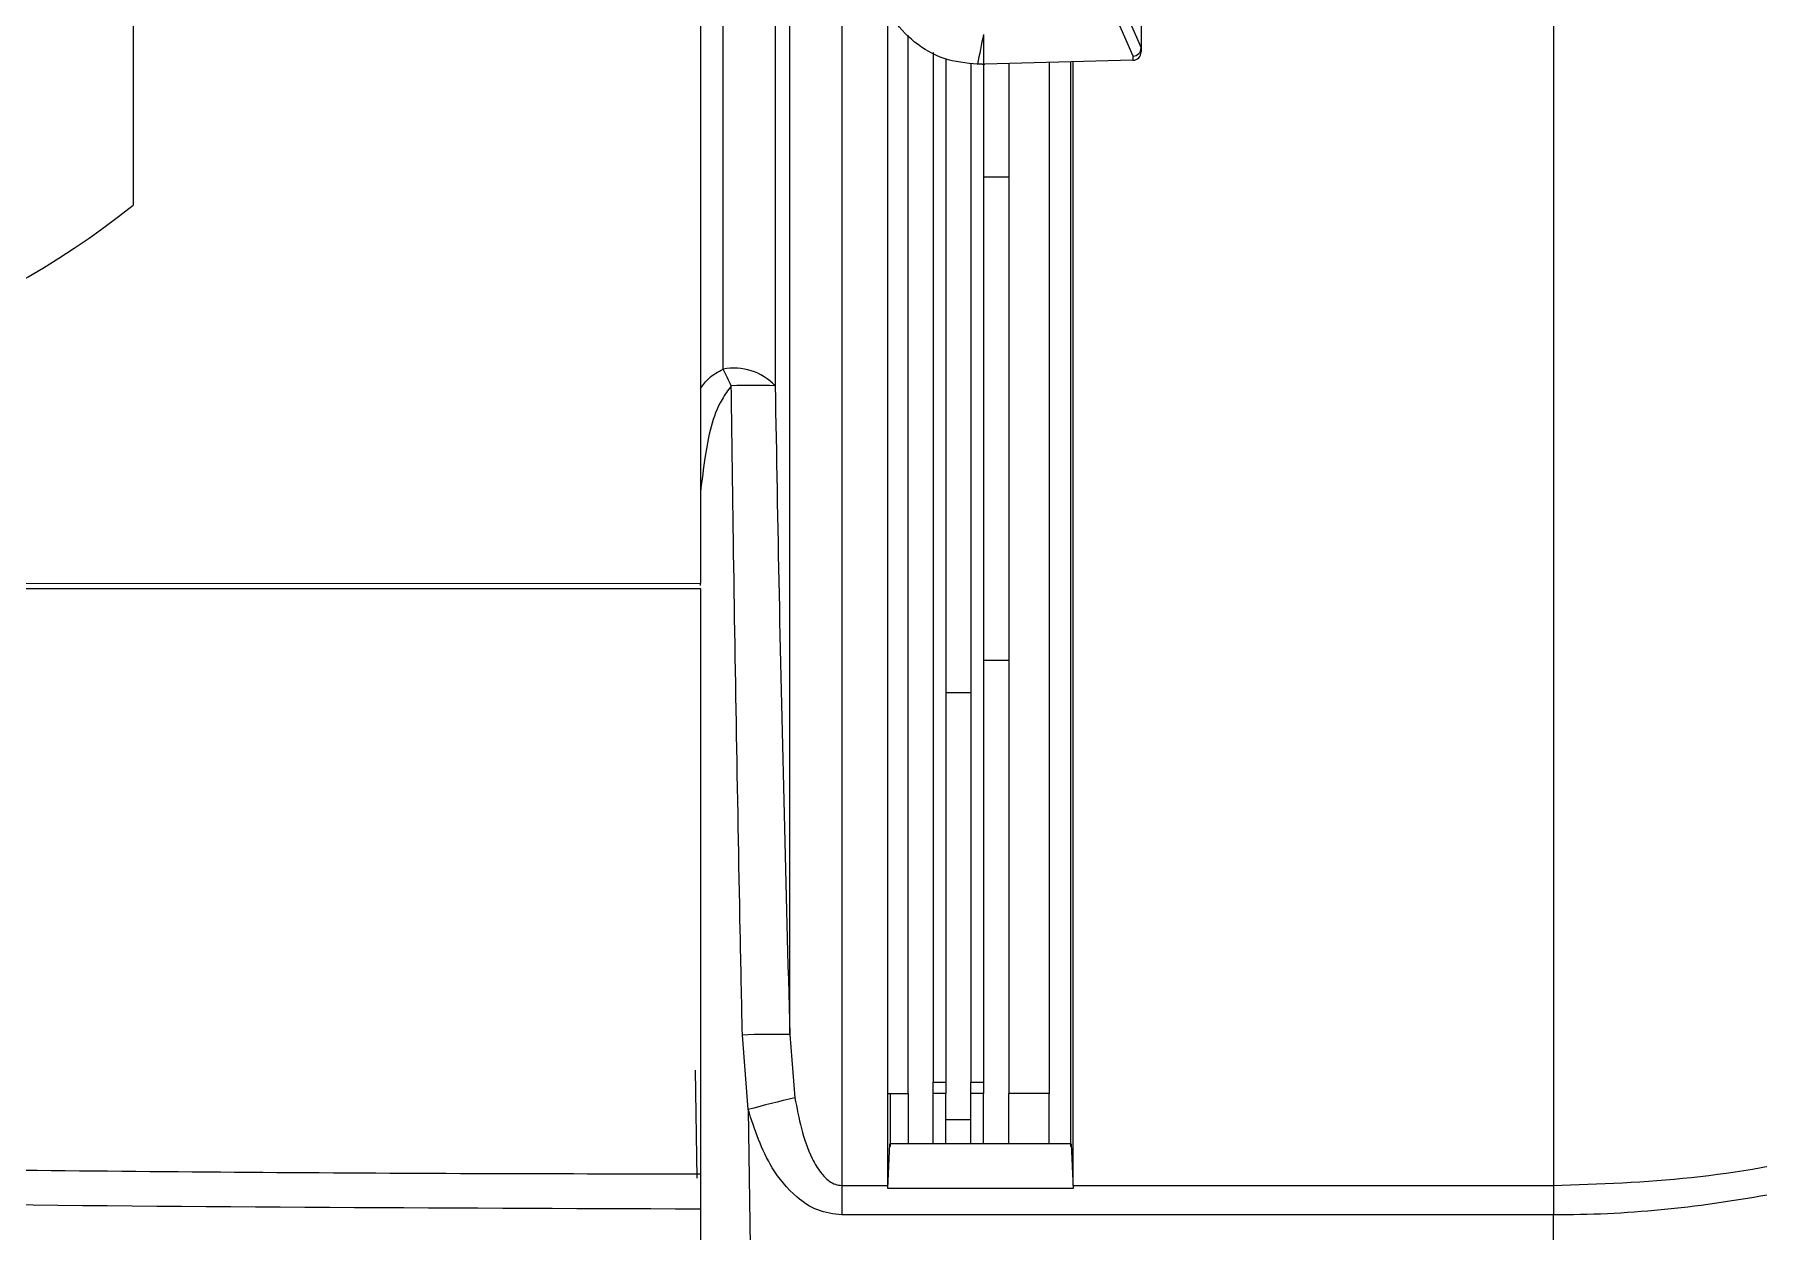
# Model space of a CAD drawing. Extents: x 7 to 113, y 1 to 87.
# Drawn here: x 16.178 to 18.229, y 34.804 to 36.229 of the extents above; entities that cross this region are included whole.
import ezdxf

# ---------------------------------------------------------------- set-up
doc = ezdxf.new("R2010")
doc.units = 0
doc.header["$MEASUREMENT"] = 0
doc.layers.add('OBJECT', color=7, linetype='CONTINUOUS')

msp = doc.modelspace()

# ---------------------------------------------------------------- linework, layer by layer
at = {"layer": 'OBJECT'}
for p, q in [((16.2951, 44.9982), (16.2951, 36.0256)), ((16.9972, 35.8305), (16.9972, 36.7982)), ((17.0591, 36.7982), (17.0591, 35.8106)), ((17.0765, 35.0384), (17.0765, 36.7982)), ((17.985, 36.7982), (17.985, 34.8588)), ((17.1384, 36.5274), (17.1384, 34.8588)), ((16.9701, 36.4379), (16.9701, 35.5756)), ((17.4945, 36.3277), (17.4945, 36.2127)), ((17.1932, 34.9682), (17.1932, 36.2613)), ((17.4851, 36.2027), (17.4635, 36.2518)), ((17.473, 36.2617), (17.4945, 36.2126)), ((17.2172, 34.9682), (17.2172, 36.228)), ((17.307, 36.2287), (17.307, 36.1932)), ((17.2472, 36.2071), (17.2472, 34.9819)), ((17.4945, 36.2127), (17.4945, 36.2079)), ((17.2621, 36.1996), (17.2621, 34.9819)), ((17.2921, 36.1944), (17.2921, 34.9819)), ((17.3055, 36.1932), (17.3003, 36.1932)), ((17.307, 36.1932), (17.307, 34.9819)), ((17.4848, 36.1979), (17.3086, 36.1933)), ((17.337, 36.194), (17.337, 34.9682)), ((17.385, 36.1953), (17.385, 34.9682)), ((17.411, 35.4421), (17.411, 36.1959)), ((17.4137, 34.8588), (17.4137, 36.196)), ((17.4851, 36.1979), (17.4851, 36.2027)), ((17.337, 36.059), (17.307, 36.059)), ((15.6804, 35.575), (16.9701, 35.5756)), ((16.9701, 35.5689), (15.6801, 35.5682)), ((16.9701, 35.5693), (15.6806, 35.5687)), ((16.9701, 35.5689), (16.9701, 35.5693)), ((16.9701, 35.5689), (16.9701, 34.8727)), ((17.337, 35.4834), (17.307, 35.4834)), ((17.2921, 35.4451), (17.2621, 35.4451)), ((17.411, 34.905), (17.411, 35.4426)), ((17.411, 35.4421), (17.411, 35.4426)), ((17.411, 35.4426), (17.411, 35.4426)), ((17.0269, 34.9492), (17.0201, 35.0378)), ((17.0765, 35.0384), (17.0826, 34.9632)), ((16.9663, 34.8676), (16.9644, 34.996)), ((17.2472, 34.9819), (17.2621, 34.9819)), ((17.2472, 34.9682), (17.2472, 34.9819)), ((17.2621, 34.9819), (17.2621, 34.9682)), ((17.2921, 34.9819), (17.307, 34.9819)), ((17.2921, 34.9682), (17.2921, 34.9819)), ((17.307, 34.9819), (17.307, 34.9682)), ((17.1932, 34.9682), (17.2172, 34.9682)), ((17.1932, 34.8588), (17.1932, 34.9682)), ((17.196, 34.9682), (17.196, 34.905)), ((17.2172, 34.9682), (17.2172, 34.9082)), ((17.2621, 34.9682), (17.2472, 34.9682)), ((17.2472, 34.9082), (17.2472, 34.9682)), ((17.2621, 34.9082), (17.2621, 34.9682)), ((17.307, 34.9682), (17.2921, 34.9682)), ((17.2921, 34.9082), (17.2921, 34.9682)), ((17.307, 34.9082), (17.307, 34.9682)), ((17.385, 34.9682), (17.337, 34.9682)), ((17.337, 34.9082), (17.337, 34.9682)), ((17.385, 34.9082), (17.385, 34.9682)), ((17.0269, 34.9492), (17.0321, 34.6139)), ((17.2921, 34.9368), (17.2621, 34.9368)), ((17.1932, 34.8553), (17.1956, 34.9082)), ((17.4114, 34.9082), (17.1956, 34.9082)), ((17.4114, 34.9082), (17.4137, 34.8553)), ((17.1384, 34.8588), (17.1932, 34.8588)), ((17.1384, 34.8588), (17.1384, 34.8237)), ((17.1932, 34.8553), (17.1932, 34.8588)), ((17.1932, 34.8552), (17.1932, 34.8553)), ((17.4138, 34.8552), (17.1932, 34.8552)), ((17.4137, 34.8588), (17.985, 34.8588)), ((17.4137, 34.8588), (17.4137, 34.8553)), ((17.4137, 34.8553), (17.4138, 34.8552)), ((17.985, 34.8588), (17.985, 34.8237)), ((16.9701, 34.831), (16.9701, 34.6633)), ((17.985, 34.8237), (17.1384, 34.8237)), ((17.985, 34.6139), (17.985, 34.8237))]:
    msp.add_line(p, q, dxfattribs=at)
for centre, radius, start, end in [((17.4845, 36.2079), 0.01, 273, 0), ((17.3003, 36.3132), 0.12, 269.8086, 270), ((17.3055, 36.3132), 0.12, 270, 270.7501), ((17.3055, 36.3132), 0.12, 270.7501, 271.5), ((17.4845, 36.2079), 0.01, 271.5, 273), ((15.6701, 36.8062), 1, 231.3178, 308.6822), ((17.0099, 35.764), 0.0677, 43.4329, 100.8595), ((16.6446, 35.6458), 0.398, 24.4634, 27.651), ((17.0321, 34.949), 0.862, 88.2073, 91.6768), ((17.0581, 34.1034), 0.9352, 88.8748, 92.3313), ((17.4897, 33.2282), 1.7821, 103.2048, 105.0536)]:
    msp.add_arc(centre, radius, start, end, dxfattribs=at)
for centre, major_axis, ratio, start_param, end_param in [((19.3695, 35.6998), (0, 2.3412), 0.904333, 1.342949, 1.358461), ((17.4845, 36.2127), (0.00979, 0.00206), 0.992047, 4.559084, 6.071166), ((17.4845, 36.2359), (-0.0094, 0.0253), 0.138337, 3.492939, 3.499293), ((17.1751, 34.8226), (0.0113, 0.0619), 0.229753, 5.307816, 5.376814), ((17.4319, 34.8226), (-0.0113, 0.0619), 0.229686, 0.906398, 0.975396)]:
    msp.add_ellipse(centre, major_axis=major_axis, ratio=ratio, start_param=start_param, end_param=end_param, dxfattribs=at)
for points, knots in [([(17.2999, 36.1932), (17.2864, 36.1946), (17.2594, 36.1973), (17.2238, 36.2181), (17.1964, 36.2478), (17.1878, 36.2727), (17.1837, 36.2848)], [0, 0, 0, 0, 0.253584, 0.507164, 0.760847, 1, 1, 1, 1]), ([(16.9701, 35.8072), (16.9733, 35.8115), (16.9804, 35.8212), (16.9912, 35.8272), (16.9972, 35.8305)], [0, 0, 0, 0, 0.450087, 1, 1, 1, 1]), ([(17.0069, 35.8106), (17.003, 35.8053), (16.9854, 35.7807), (16.9766, 35.7354), (16.9719, 35.6981), (16.9701, 35.6838)], [0, 0, 0, 0, 0.1467734, 0.6725277, 1, 1, 1, 1]), ([(17.0201, 35.0378), (17.0192, 35.0792), (17.015, 35.2858), (17.0105, 35.5433), (17.0076, 35.7596), (17.0069, 35.8106)], [0, 0, 0, 0, 0.160414, 0.802068, 1, 1, 1, 1]), ([(17.0591, 35.8106), (17.0606, 35.7279), (17.0652, 35.4705), (17.0719, 35.2132), (17.0765, 35.0384)], [0, 0, 0, 0, 0.321064, 1, 1, 1, 1]), ([(16.9701, 35.5729), (16.9701, 35.5733), (16.9701, 35.5741), (16.9701, 35.5751), (16.9701, 35.5756)], [0, 0, 0, 0, 0.493369, 1, 1, 1, 1]), ([(17.0826, 34.9632), (17.0849, 34.951), (17.0894, 34.9262), (17.0997, 34.8961), (17.1117, 34.8752), (17.1215, 34.8649), (17.1304, 34.8597), (17.1358, 34.8591), (17.1384, 34.8588)], [0, 0, 0, 0, 0.300577, 0.606532, 0.762917, 0.874182, 0.940147, 1, 1, 1, 1]), ([(17.1384, 34.8237), (17.1286, 34.825), (17.1091, 34.8274), (17.0796, 34.8474), (17.0475, 34.8866), (17.0348, 34.9252), (17.0269, 34.9492)], [0, 0, 0, 0, 0.163499, 0.32571, 0.581357, 1, 1, 1, 1]), ([(17.985, 34.8588), (18.0399, 34.8607), (18.1513, 34.8646), (18.3194, 34.8948), (18.4242, 34.9316), (18.4784, 34.9506)], [0, 0, 0, 0, 0.3191048, 0.6474945, 1, 1, 1, 1]), ([(18.4849, 34.9205), (18.4849, 34.9205), (18.4454, 34.9092), (18.3673, 34.8738), (18.2415, 34.8463), (18.1137, 34.8276), (18.0279, 34.8237), (17.985, 34.8237), (17.985, 34.8237)], [0, 0, 0, 0, 0.0000044, 0.254675, 0.509348, 0.7546722, 0.9999955, 1, 1, 1, 1]), ([(15.0896, 34.8967), (15.1673, 34.8948), (15.3322, 34.8907), (15.5938, 34.8854), (15.8742, 34.8806), (16.157, 34.877), (16.4327, 34.8745), (16.7014, 34.8729), (16.8806, 34.8728), (16.9701, 34.8727)], [0, 0, 0, 0, 0.124105, 0.263212, 0.41732, 0.571428, 0.714286, 0.857143, 1, 1, 1, 1]), ([(16.9701, 34.8727), (16.9701, 34.8694), (16.9701, 34.8604), (16.9701, 34.8458), (16.9701, 34.8351), (16.9701, 34.831)], [0, 0, 0, 0, 0.263891, 0.723095, 1, 1, 1, 1]), ([(15.0888, 34.857), (15.4023, 34.8495), (16.0292, 34.8343), (16.6565, 34.8321), (16.9701, 34.831)], [0, 0, 0, 0, 0.500002, 1, 1, 1, 1])]:
    msp.add_open_spline(points, degree=3, knots=knots, dxfattribs=at)

doc.saveas('drawing.dxf')
